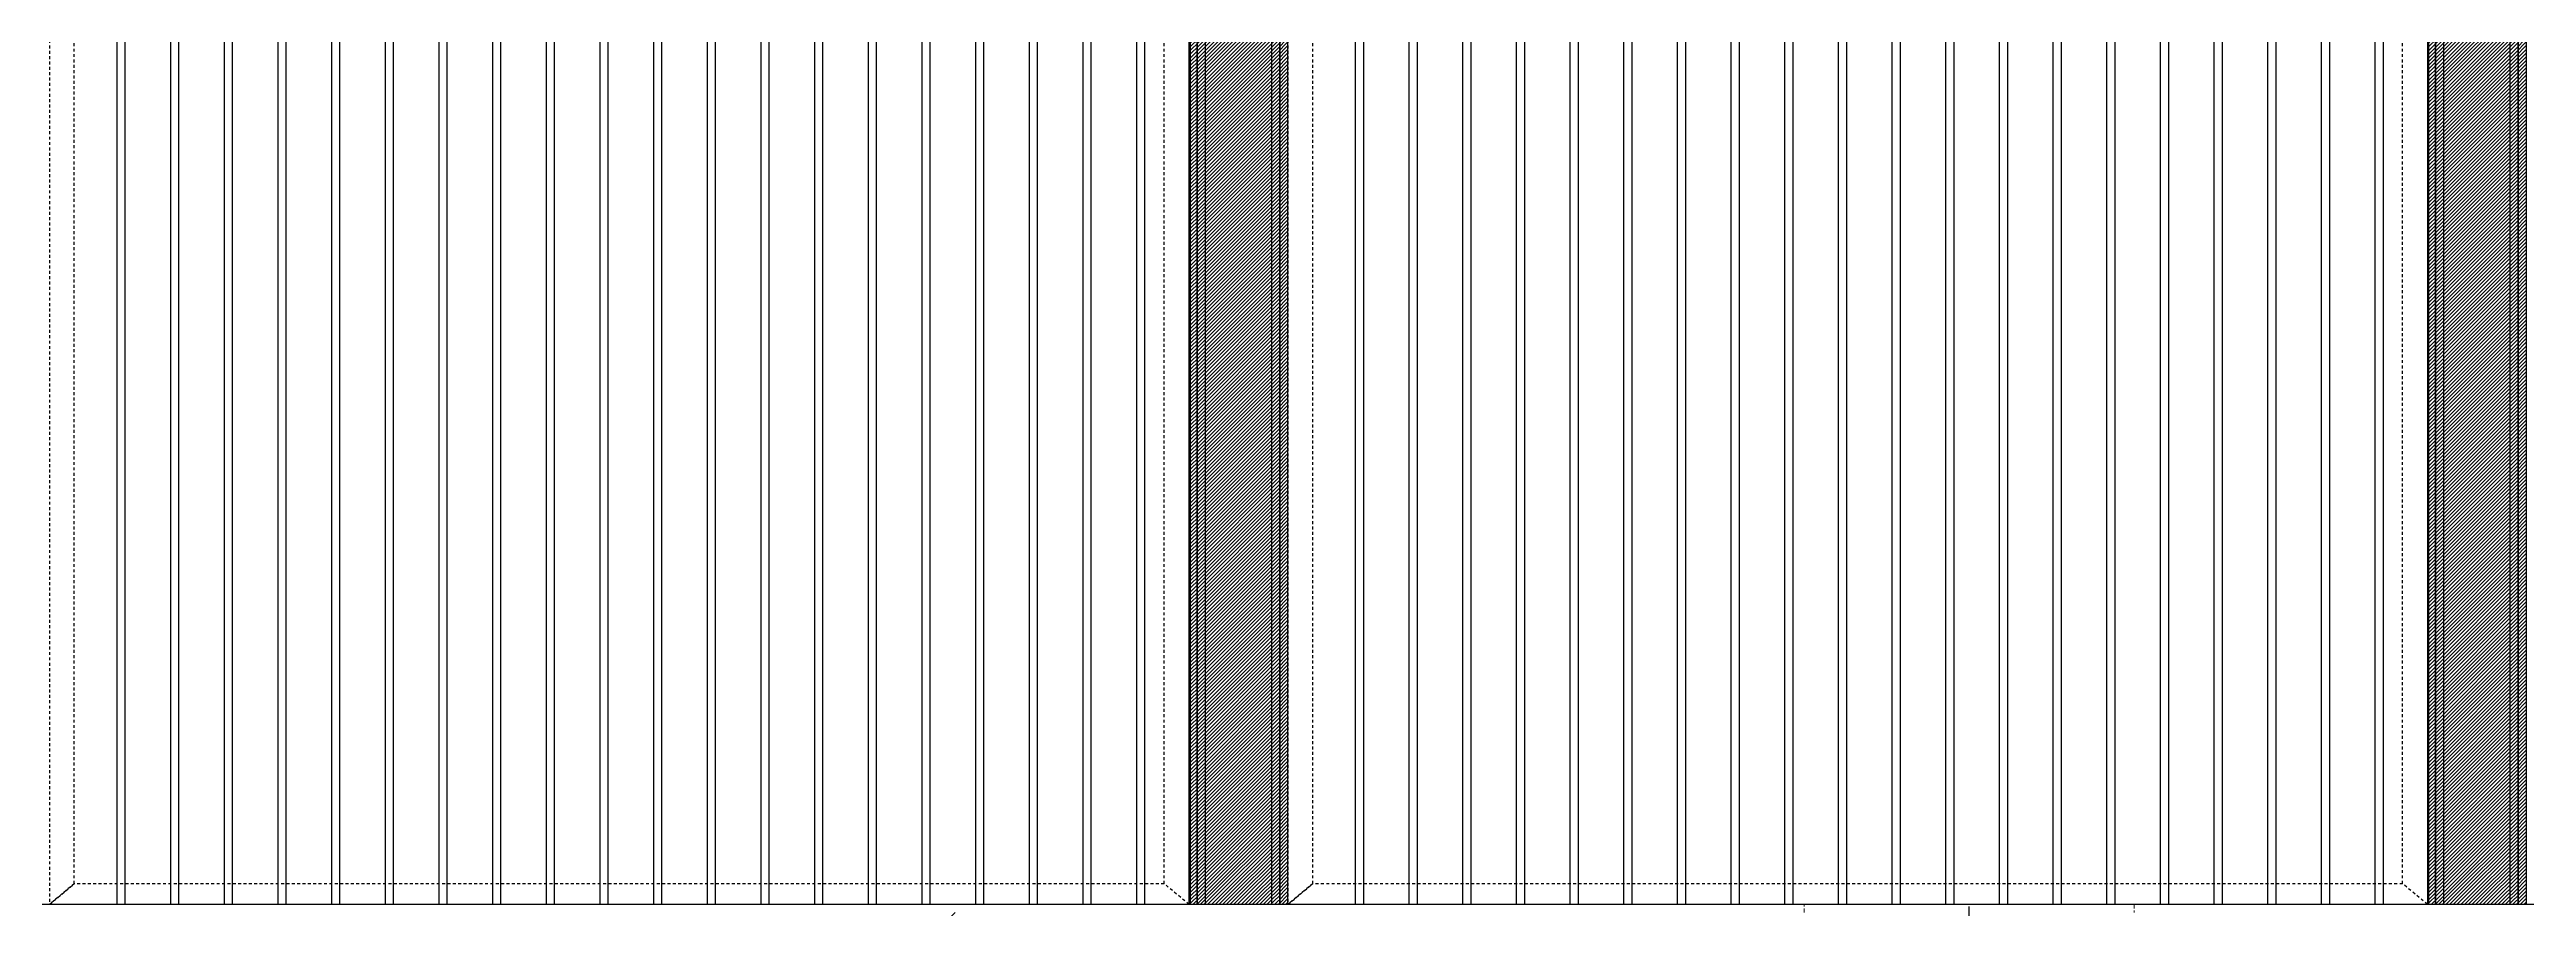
# Model space of a CAD drawing. Header units: millimetres. Extents: x 663313 to 1226001, y 1431724 to 1620898.
# Drawn here: x 957317 to 960317, y 1512950 to 1513990 of the extents above; entities that cross this region are included whole.
import ezdxf

# ---------------------------------------------------------------- set-up
doc = ezdxf.new("R2010")
doc.units = ezdxf.units.MM
doc.set_wipeout_variables(frame=1)
for name, pattern in [('CENTER', [50.8, 31.75, -6.35, 6.35, -6.35]), ('DPA_Hidden 50', [300, 200, -100]), ('Grid Line', [22.225, 12.7, -3.175, 3.175, -3.175]), ('HIDDEN', [0.375, 0.25, -0.125]), ('TA_GL_000.70000', [1.925, 0.7, -0.175, 0.175, -0.175, 0.7]), ('TA_HL_001.00000', [6.5, 3.55, -2.95]), ('XKITLINE00', [0]), ('XKITLINE02', [4, 2, -2])]:
    doc.linetypes.add(name, pattern=pattern)
for name, color, linetype, plot in [('000 - 0_HIDE_OBJ_FRAMING_DEF_SUB', 7, 'Continuous', False), ('000_AREA_ASPG_AREA_HATCH_', 7, 'Continuous', False), ('000_AREA_ASPG_AREA_MAIN_COLOR_1', 7, 'Continuous', False)]:
    doc.layers.add(name, color=color, linetype=linetype, plot=plot)
for name, color, linetype in [('000 - 0_SYM_DWG_GRIDLINE_MAIN_COLOR_251', 7, 'Continuous'), ('000 - CONCRETE_COL_HATCH_', 7, 'Continuous'), ('000 - GRID', 7, 'CENTER'), ('010 - ASPG_EXTR_MAIN_COLOR_2', 7, 'Continuous'), ('010 - ASPG_EXTR_WIPEOUT_', 7, 'Continuous'), ('010 - ASPG_FRAMING_MAIN_COLOR_1', 7, 'Continuous'), ('010 - ASPG_FRAMING_SUB_COLOR_2', 7, 'Continuous')]:
    doc.layers.add(name, color=color, linetype=linetype)
for name, color, linetype, lineweight in [('A-FLOR-E', 7, 'Continuous', 9), ('Bolt', 7, 'Continuous', 0), ('Part', 7, 'Continuous', 0)]:
    doc.layers.add(name, color=color, linetype=linetype, lineweight=lineweight)
doc.styles.add('Arial', font='arial.ttf')
doc.styles.add('Arial_2', font='arial.ttf', dxfattribs={"height": 300})
doc.styles.add('TA', font='', dxfattribs={"height": 4.5})
doc.styles.get('TA').set_extended_font_data('Cordia New')
doc.dimstyles.new('Dim - 40 - End', dxfattribs={"dimscale": 0.04, "dimtxt": 3, "dimasz": 1, "dimexe": 0, "dimexo": 2.5, "dimgap": 1.5, "dimtad": 1, "dimdec": 0, "dimlfac": 1000, "dimzin": 1, "dimdsep": 46, "dimtxsty": 'Arial', "dimblk": 'END', "dimcen": 0.09, "dimclrd": 7, "dimclre": 7, "dimclrt": 7, "dimadec": 0, "dimazin": 0, "dimtfac": 1, "dimtdec": 0, "dimtix": 1, "dimtofl": 0, "dimtmove": 2, "dimatfit": 3, "dimfxl": 1, "dimtfill": 1, "dimtfillclr": 256, "dimtolj": 1, "dimtzin": 0, "dimarcsym": 0})
doc.dimstyles.new('DPA-DIM-3_0_T-T', dxfattribs={"dimscale": 304.8, "dimtxt": 1.004192, "dimasz": 0.656168, "dimexe": 0.328084, "dimexo": 0.0625, "dimgap": 0.164042, "dimtad": 1, "dimdec": 0, "dimlfac": 304.8, "dimzin": 0, "dimdsep": 46, "dimtxsty": 'Arial_2', "dimblk1": 'OBLIQUE', "dimblk2": 'OBLIQUE', "dimsah": 1, "dimcen": 0.09, "dimdle": 0.656168, "dimclrd": 7, "dimclre": 7, "dimclrt": 7, "dimadec": 8, "dimazin": 0, "dimtfac": 1, "dimtdec": 4, "dimtix": 1, "dimtmove": 0, "dimatfit": 3, "dimfxl": 0.004306, "dimfxlon": 1, "dimtvp": 1, "dimtolj": 1, "dimtzin": 0, "dimarcsym": 2})

# ---------------------------------------------------------------- blocks, each defined once
blk = doc.blocks.new('*U4825')
at = {"layer": '000 - 0_SYM_DWG_GRIDLINE_MAIN_COLOR_251', "color": 7, "linetype": 'ByBlock', "ltscale": 5}
blk.add_line((30, 0), (-326, 0), dxfattribs=at)
at = {"color": 7, "style": 'TA', "flags": 1}
blk.add_attdef('LOCATION', (6, -6), '', height=4.5, rotation=270, dxfattribs=at)
blk = doc.blocks.new('W-1-PP18-ST_ENT4_REV00_20260602-145720_ELEVATION_3_DIMS')
at = {"layer": '000 - GRID', "color": 7, "linetype": 'TA_GL_000.70000', "xscale": 50, "yscale": 50, "zscale": 50, "rotation": 180}
blk.add_blockref('*U4825', (-14800, 106350), dxfattribs=at)
blk = doc.blocks.new('DPA_AN_Callout - DPA_AN_Callout-24593721-ENT 4 ELE-3 sheet')
at = {"layer": '000 - 0_HIDE_OBJ_FRAMING_DEF_SUB', "color": 7, "linetype": 'DPA_Hidden 50', "lineweight": 50}
blk.add_line((-1801515.9, 105863.9), (-1810966.6, 105863.9), dxfattribs=at)
blk = doc.blocks.new('_Oblique')
at = {"color": 7, "linetype": 'ByBlock', "lineweight": -2}
blk.add_line((-0.5, -0.5), (0.5, 0.5), dxfattribs=at)
blk = doc.blocks.new('*D4511')
at = {"layer": '000 - 0_HIDE_OBJ_FRAMING_DEF_SUB', "color": 7, "lineweight": -2, "transparency": 16777216}
for p, q in [((-13350.3, 106390.8), (-13350.3, 105909.9)), ((-4400, 106390.8), (-4400, 105909.9)), ((-13550.3, 106009.9), (-4200, 106009.9))]:
    blk.add_line(p, q, dxfattribs=at)
at = {"layer": 'Defpoints', "color": 7, "transparency": 16777216}
for p in [(-13350.3, 106409.9), (-4400, 106409.9), (-4400, 106009.9)]:
    blk.add_point(p, dxfattribs=at)
at = {"layer": '000 - 0_HIDE_OBJ_FRAMING_DEF_SUB', "color": 7, "lineweight": -2, "transparency": 16777216, "xscale": 200, "yscale": 200, "zscale": 200, "rotation": 180}
blk.add_blockref('_Oblique', (-13350.3, 106009.9), dxfattribs=at)
at = {"layer": '000 - 0_HIDE_OBJ_FRAMING_DEF_SUB', "color": 7, "lineweight": -2, "transparency": 16777216, "xscale": 200, "yscale": 200, "zscale": 200}
blk.add_blockref('_Oblique', (-4400, 106009.9), dxfattribs=at)
at = {"layer": '000 - 0_HIDE_OBJ_FRAMING_DEF_SUB', "color": 7, "transparency": 16777216, "insert": (-8875.2, 106213.2), "char_height": 300, "width": 1107.531, "attachment_point": 5, "style": 'Arial_2'}
blk.add_mtext('\\A1;2728043', dxfattribs=at)
blk = doc.blocks.new('GM_Louver Grill Vertical Z1 - Z Profile-23736417-ENT 4 ELE-3 sheet')
at = {"layer": '000 - 0_HIDE_OBJ_FRAMING_DEF_SUB', "color": 7}
blk.add_line((-1809423.6, 105340), (-1809423.6, 115350), dxfattribs=at)
blk = doc.blocks.new('8')
at = {"layer": '000 - 0_HIDE_OBJ_FRAMING_DEF_SUB', "color": 7}
for p, q in [((184024.8, 105340), (184024.8, 115350)), ((184124.8, 105340), (184124.8, 115350)), ((185524.8, 115350), (185524.8, 105340)), ((185624.8, 115350), (185624.8, 105340)), ((182624.8, 105390), (184024.8, 105390)), ((185524.8, 105390), (184124.8, 105390)), ((185624.8, 105390), (187024.8, 105390))]:
    blk.add_line(p, q, dxfattribs=at)
for points in [[(184074.8, 115350), (182574.8, 115350), (182574.8, 105340), (184074.8, 105340)], [(184074.8, 115350), (185574.8, 115350), (185574.8, 105340), (184074.8, 105340)], [(187074.8, 115350), (185574.8, 115350), (185574.8, 105340), (187074.8, 105340)]]:
    blk.add_lwpolyline(points, close=True, dxfattribs=at)
for p in [(1992098.5, 0), (1992173.5, 0), (1992248.5, 0), (1992323.5, 0), (1992398.5, 0), (1992473.5, 0), (1992548.5, 0), (1992623.5, 0), (1992698.5, 0), (1992773.5, 0), (1992848.5, 0), (1992923.5, 0), (1992998.5, 0), (1993073.5, 0), (1993148.5, 0), (1993223.5, 0), (1993298.5, 0), (1993373.5, 0), (1993598.5, 0), (1993673.5, 0), (1993748.5, 0), (1993823.5, 0), (1993898.5, 0), (1993973.5, 0), (1994048.5, 0), (1994123.5, 0), (1994198.5, 0), (1994273.5, 0), (1994348.5, 0), (1994423.5, 0), (1994498.5, 0), (1994573.5, 0), (1994648.5, 0), (1994723.5, 0), (1994798.5, 0), (1994873.5, 0)]:
    blk.add_blockref('GM_Louver Grill Vertical Z1 - Z Profile-23736417-ENT 4 ELE-3 sheet', p, dxfattribs=at)
blk = doc.blocks.new('*A3401343')
at = {"layer": 'Part', "color": 7, "linetype": 'XKITLINE02', "lineweight": 0}
for p, q in [((643.197236, 131.130227), (643.197236, 75.930227)), ((643.667235, 131.130227), (643.667235, 75.930227)), ((643.667236, 131.130227), (643.667236, 75.930227)), ((643.727235, 131.130227), (643.727235, 75.930227)), ((643.727236, 131.130227), (643.727236, 75.930227)), ((644.197236, 131.130227), (644.197236, 75.930227)), ((644.197235, 75.930227), (644.197236, 75.930227)), ((644.197236, 75.930227), (644.197235, 75.930227))]:
    blk.add_line(p, q, dxfattribs=at)
at = {"layer": 'Part', "color": 7, "linetype": 'XKITLINE00', "lineweight": 0}
for p, q in [((643.197235, 87.820227), (643.197235, 75.930227)), ((644.197235, 75.930227), (644.197235, 87.820227)), ((643.197235, 75.930227), (644.197235, 75.930227))]:
    blk.add_line(p, q, dxfattribs=at)
blk = doc.blocks.new('*A3402344')
at = {"layer": 'Part', "color": 7, "linetype": 'XKITLINE02', "lineweight": 0}
for p, q in [((658.547212, 131.130227), (658.547212, 75.930227)), ((659.017211, 131.130227), (659.017211, 75.930227)), ((659.017212, 131.130227), (659.017212, 75.930227)), ((659.077211, 131.130227), (659.077211, 75.930227)), ((659.077212, 131.130227), (659.077212, 75.930227)), ((659.547212, 131.130227), (659.547212, 75.930227)), ((659.547211, 75.930227), (659.547212, 75.930227)), ((659.547212, 75.930227), (659.547211, 75.930227))]:
    blk.add_line(p, q, dxfattribs=at)
at = {"layer": 'Part', "color": 7, "linetype": 'XKITLINE00', "lineweight": 0}
for p, q in [((658.547211, 87.820227), (658.547211, 75.930227)), ((659.547211, 75.930227), (659.547211, 87.820227)), ((658.547211, 75.930227), (659.547211, 75.930227))]:
    blk.add_line(p, q, dxfattribs=at)
blk = doc.blocks.new('*A3441364')
at = {"layer": 'Bolt'}
for points in [[(642.867, 75.83), (642.867, 75.73), (642.727, 75.73), (642.727, 75.83)], [(644.667, 75.83), (644.667, 75.73), (644.527, 75.73), (644.527, 75.83)]]:
    blk.add_hatch(color=7, dxfattribs=at).paths.add_polyline_path(points, flags=17)
at = {"layer": 'Bolt', "color": 7, "linetype": 'XKITLINE00', "lineweight": 0}
for p, q in [((642.727, 75.83), (642.727, 75.73)), ((642.797, 75.83), (642.797, 75.73)), ((642.867, 75.83), (642.867, 75.73)), ((644.527, 75.83), (644.527, 75.73)), ((644.597, 75.83), (644.597, 75.73)), ((644.667, 75.83), (644.667, 75.73))]:
    blk.add_line(p, q, dxfattribs=at)
blk = doc.blocks.new('*A3442365')
at = {"layer": 'Bolt', "color": 7, "linetype": 'XKITLINE02', "lineweight": 0}
for p, q in [((643.727236, 76.200227), (643.667236, 76.200227)), ((643.777236, 76.300227), (643.727236, 76.300227)), ((643.856436, 76.130227), (643.427236, 76.130227)), ((643.727236, 76.060227), (643.667236, 76.060227)), ((643.777236, 75.960227), (643.727236, 75.960227))]:
    blk.add_line(p, q, dxfattribs=at)
blk = doc.blocks.new('*A3443366')
at = {"layer": 'Part', "color": 7, "linetype": 'XKITLINE00', "lineweight": 0}
for p, q in [((642.397235, 75.530227), (642.597235, 75.730227)), ((642.597235, 75.730227), (642.597237, 75.730227)), ((644.827237, 75.730227), (642.597235, 75.730227)), ((644.997235, 75.530227), (644.827235, 75.730227))]:
    blk.add_line(p, q, dxfattribs=at)
at = {"layer": 'Part', "color": 7, "linetype": 'XKITLINE02', "lineweight": 0}
for p, q in [((642.397237, 75.530227), (642.597237, 75.730227)), ((644.997237, 75.530227), (644.827237, 75.730227)), ((642.397235, 75.530227), (644.997237, 75.530227))]:
    blk.add_line(p, q, dxfattribs=at)
blk = doc.blocks.new('*A3444367')
at = {"layer": 'Part', "color": 7, "linetype": 'XKITLINE02', "lineweight": 0}
for p, q in [((643.777236, 76.430227), (643.727235, 76.430227)), ((643.727235, 76.430227), (643.727235, 75.930227)), ((643.777235, 75.930227), (643.777235, 76.430227)), ((643.727235, 75.830227), (644.327236, 75.830227)), ((644.327236, 75.830227), (644.327236, 75.880227))]:
    blk.add_line(p, q, dxfattribs=at)
at = {"layer": 'Part', "color": 7, "linetype": 'XKITLINE00', "lineweight": 0}
for p, q in [((643.727235, 75.930227), (643.727235, 75.830227)), ((643.777235, 75.930227), (643.777235, 75.880227)), ((644.327235, 75.880227), (643.777235, 75.880227)), ((644.327235, 75.830227), (644.327235, 75.880227))]:
    blk.add_line(p, q, dxfattribs=at)
blk = doc.blocks.new('*A3445368')
at = {"layer": 'Part', "color": 7, "linetype": 'XKITLINE00', "lineweight": 0}
for p, q in [((642.597237, 75.830227), (642.597235, 75.830227)), ((642.597235, 75.830227), (644.797235, 75.830227)), ((642.597235, 75.730227), (642.597235, 75.830227)), ((642.597237, 75.730227), (642.597235, 75.730227)), ((642.597235, 75.730227), (644.797235, 75.730227)), ((644.797237, 75.830227), (644.797235, 75.830227)), ((644.797235, 75.730227), (644.797235, 75.830227)), ((644.797237, 75.730227), (644.797235, 75.730227))]:
    blk.add_line(p, q, dxfattribs=at)
at = {"layer": 'Part', "color": 7, "linetype": 'XKITLINE02', "lineweight": 0}
for p, q in [((642.597237, 75.830227), (642.597237, 75.730227)), ((644.797235, 75.830227), (644.797237, 75.830227)), ((644.797235, 75.730227), (644.797237, 75.730227)), ((644.797237, 75.830227), (644.797237, 75.730227))]:
    blk.add_line(p, q, dxfattribs=at)
blk = doc.blocks.new('*A3446369')
at = {"layer": 'Bolt'}
for points in [[(658.217, 75.83), (658.217, 75.73), (658.077, 75.73), (658.077, 75.83)], [(660.017, 75.83), (660.017, 75.73), (659.877, 75.73), (659.877, 75.83)]]:
    blk.add_hatch(color=7, dxfattribs=at).paths.add_polyline_path(points, flags=17)
at = {"layer": 'Bolt', "color": 7, "linetype": 'XKITLINE00', "lineweight": 0}
for p, q in [((658.077, 75.83), (658.077, 75.73)), ((658.147, 75.83), (658.147, 75.73)), ((658.217, 75.83), (658.217, 75.73)), ((659.877, 75.83), (659.877, 75.73)), ((659.947, 75.83), (659.947, 75.73)), ((660.017, 75.83), (660.017, 75.73))]:
    blk.add_line(p, q, dxfattribs=at)
blk = doc.blocks.new('*A3447370')
at = {"layer": 'Bolt', "color": 7, "linetype": 'XKITLINE02', "lineweight": 0}
for p, q in [((659.077211, 76.200227), (659.017211, 76.200227)), ((659.127211, 76.300227), (659.077211, 76.300227)), ((659.206411, 76.130227), (658.777211, 76.130227)), ((659.077211, 76.060227), (659.017211, 76.060227)), ((659.127211, 75.960227), (659.077211, 75.960227))]:
    blk.add_line(p, q, dxfattribs=at)
blk = doc.blocks.new('*A3448371')
at = {"layer": 'Part', "color": 7, "linetype": 'XKITLINE00', "lineweight": 0}
for p, q in [((657.74721, 75.530227), (657.94721, 75.730227)), ((657.94721, 75.730227), (657.947212, 75.730227)), ((660.177212, 75.730227), (657.94721, 75.730227)), ((660.34721, 75.530227), (660.17721, 75.730227))]:
    blk.add_line(p, q, dxfattribs=at)
at = {"layer": 'Part', "color": 7, "linetype": 'XKITLINE02', "lineweight": 0}
for p, q in [((657.747212, 75.530227), (657.947212, 75.730227)), ((660.347212, 75.530227), (660.177212, 75.730227)), ((657.74721, 75.530227), (660.347212, 75.530227))]:
    blk.add_line(p, q, dxfattribs=at)
blk = doc.blocks.new('*A3449372')
at = {"layer": 'Part', "color": 7, "linetype": 'XKITLINE02', "lineweight": 0}
for p, q in [((659.127212, 76.430227), (659.077211, 76.430227)), ((659.077211, 76.430227), (659.077211, 75.930227)), ((659.127211, 75.930227), (659.127211, 76.430227)), ((659.077211, 75.830227), (659.677212, 75.830227)), ((659.677212, 75.830227), (659.677212, 75.880227))]:
    blk.add_line(p, q, dxfattribs=at)
at = {"layer": 'Part', "color": 7, "linetype": 'XKITLINE00', "lineweight": 0}
for p, q in [((659.077211, 75.930227), (659.077211, 75.830227)), ((659.127211, 75.930227), (659.127211, 75.880227)), ((659.677211, 75.880227), (659.127211, 75.880227)), ((659.677211, 75.830227), (659.677211, 75.880227))]:
    blk.add_line(p, q, dxfattribs=at)
blk = doc.blocks.new('*A3450373')
at = {"layer": 'Part', "color": 7, "linetype": 'XKITLINE00', "lineweight": 0}
for p, q in [((657.947212, 75.830227), (657.94721, 75.830227)), ((657.94721, 75.830227), (660.14721, 75.830227)), ((657.94721, 75.730227), (657.94721, 75.830227)), ((657.947212, 75.730227), (657.94721, 75.730227)), ((657.94721, 75.730227), (660.14721, 75.730227)), ((660.147212, 75.830227), (660.14721, 75.830227)), ((660.14721, 75.730227), (660.14721, 75.830227)), ((660.147212, 75.730227), (660.14721, 75.730227))]:
    blk.add_line(p, q, dxfattribs=at)
at = {"layer": 'Part', "color": 7, "linetype": 'XKITLINE02', "lineweight": 0}
for p, q in [((657.947212, 75.830227), (657.947212, 75.730227)), ((660.14721, 75.830227), (660.147212, 75.830227)), ((660.14721, 75.730227), (660.147212, 75.730227)), ((660.147212, 75.830227), (660.147212, 75.730227))]:
    blk.add_line(p, q, dxfattribs=at)
blk = doc.blocks.new('*A3608475')
at = {"layer": 'Bolt'}
for points in [[(668.217, 83.93), (668.217, 83.83), (668.077, 83.83), (668.077, 83.93)], [(670.017, 83.93), (670.017, 83.83), (669.877, 83.83), (669.877, 83.93)]]:
    blk.add_hatch(color=7, dxfattribs=at).paths.add_polyline_path(points, flags=17)
at = {"layer": 'Bolt', "color": 7, "linetype": 'XKITLINE00', "lineweight": 0}
for p, q in [((668.077, 83.93), (668.077, 83.83)), ((668.147, 83.93), (668.147, 83.83)), ((668.217, 83.93), (668.217, 83.83)), ((669.877, 83.93), (669.877, 83.83)), ((669.947, 83.93), (669.947, 83.83)), ((670.017, 83.93), (670.017, 83.83))]:
    blk.add_line(p, q, dxfattribs=at)
blk = doc.blocks.new('*A3610477')
at = {"layer": 'Part', "color": 7, "linetype": 'XKITLINE00', "lineweight": 0}
for p, q in [((667.747235, 83.630227), (667.947236, 83.830227)), ((667.947236, 83.830227), (667.947237, 83.830227)), ((670.177237, 83.830227), (667.947236, 83.830227)), ((670.347235, 83.630227), (670.177236, 83.830227))]:
    blk.add_line(p, q, dxfattribs=at)
at = {"layer": 'Part', "color": 7, "linetype": 'XKITLINE02', "lineweight": 0}
for p, q in [((667.747238, 83.630227), (667.947237, 83.830227)), ((670.347238, 83.630227), (670.177237, 83.830227)), ((667.747235, 83.630227), (670.347238, 83.630227))]:
    blk.add_line(p, q, dxfattribs=at)
blk = doc.blocks.new('*A3611478')
at = {"layer": 'Part', "color": 7, "linetype": 'XKITLINE02', "lineweight": 0}
for p, q in [((669.127237, 84.530227), (669.077236, 84.530227)), ((669.077236, 84.530227), (669.077236, 84.030227)), ((669.127236, 84.030227), (669.127236, 84.530227)), ((669.077236, 83.930227), (669.677237, 83.930227)), ((669.677237, 83.930227), (669.677237, 83.980227))]:
    blk.add_line(p, q, dxfattribs=at)
at = {"layer": 'Part', "color": 7, "linetype": 'XKITLINE00', "lineweight": 0}
for p, q in [((669.077236, 84.030227), (669.077236, 83.930227)), ((669.127236, 84.030227), (669.127236, 83.980227)), ((669.677236, 83.980227), (669.127236, 83.980227)), ((669.677236, 83.930227), (669.677236, 83.980227))]:
    blk.add_line(p, q, dxfattribs=at)
blk = doc.blocks.new('*A3612479')
at = {"layer": 'Part', "color": 7, "linetype": 'XKITLINE00', "lineweight": 0}
for p, q in [((667.947237, 83.930227), (667.947236, 83.930227)), ((667.947236, 83.930227), (670.147236, 83.930227)), ((667.947236, 83.830227), (667.947236, 83.930227)), ((667.947237, 83.830227), (667.947236, 83.830227)), ((667.947236, 83.830227), (670.147236, 83.830227)), ((670.147237, 83.930227), (670.147236, 83.930227)), ((670.147236, 83.830227), (670.147236, 83.930227)), ((670.147237, 83.830227), (670.147236, 83.830227))]:
    blk.add_line(p, q, dxfattribs=at)
at = {"layer": 'Part', "color": 7, "linetype": 'XKITLINE02', "lineweight": 0}
for p, q in [((667.947237, 83.930227), (667.947237, 83.830227)), ((670.147236, 83.930227), (670.147237, 83.930227)), ((670.147236, 83.830227), (670.147237, 83.830227)), ((670.147237, 83.930227), (670.147237, 83.830227))]:
    blk.add_line(p, q, dxfattribs=at)
blk = doc.blocks.new('END')
at = {"color": 7}
for p, q in [((2, 0), (-2, 0)), ((-1, -1), (1, 1)), ((0, 2), (0, -2))]:
    blk.add_line(p, q, dxfattribs=at)
blk = doc.blocks.new('*D5040')
at = {"layer": '000 - 0_HIDE_OBJ_FRAMING_DEF_SUB', "color": 7, "lineweight": -2, "transparency": 16777216}
for p, q in [((-11085, 105560.1), (-11085, 105745.6)), ((-11085, 105745.6), (-10085.5, 105745.6)), ((-10085.5, 105560.1), (-10085.5, 105745.6))]:
    blk.add_line(p, q, dxfattribs=at)
at = {"layer": 'Defpoints', "color": 7, "transparency": 16777216}
for p in [(-10085.5, 105745.6), (-11085, 105560), (-10085.5, 105560)]:
    blk.add_point(p, dxfattribs=at)
at = {"layer": '000 - 0_HIDE_OBJ_FRAMING_DEF_SUB', "color": 7, "lineweight": -2, "transparency": 16777216, "xscale": 0.04, "yscale": 0.04, "zscale": 0.04, "rotation": 180}
blk.add_blockref('END', (-11085, 105745.6), dxfattribs=at)
at = {"layer": '000 - 0_HIDE_OBJ_FRAMING_DEF_SUB', "color": 7, "lineweight": -2, "transparency": 16777216, "xscale": 0.04, "yscale": 0.04, "zscale": 0.04}
blk.add_blockref('END', (-10085.5, 105745.6), dxfattribs=at)
at = {"layer": '000 - 0_HIDE_OBJ_FRAMING_DEF_SUB', "color": 7, "transparency": 16777216, "insert": (-10585.2, 105745.7), "char_height": 0.12, "attachment_point": 5, "style": 'Arial', "bg_fill": 3, "box_fill_scale": 1.1, "bg_fill_color": 256, "bg_fill_true_color": 13158600, "bg_fill_transparency": 0}
blk.add_mtext('\\A1;999503', dxfattribs=at)
blk = doc.blocks.new('*D5041')
at = {"layer": '000 - 0_HIDE_OBJ_FRAMING_DEF_SUB', "color": 7, "lineweight": -2, "transparency": 16777216}
for p, q in [((-10085.5, 105560.1), (-10085.5, 105745.6)), ((-10085.5, 105745.6), (-8550, 105745.6)), ((-8550, 105540.1), (-8550, 105745.6))]:
    blk.add_line(p, q, dxfattribs=at)
at = {"layer": 'Defpoints', "color": 7, "transparency": 16777216}
for p in [(-8550, 105745.6), (-10085.5, 105560), (-8550, 105540)]:
    blk.add_point(p, dxfattribs=at)
at = {"layer": '000 - 0_HIDE_OBJ_FRAMING_DEF_SUB', "color": 7, "lineweight": -2, "transparency": 16777216, "xscale": 0.04, "yscale": 0.04, "zscale": 0.04, "rotation": 180}
blk.add_blockref('END', (-10085.5, 105745.6), dxfattribs=at)
at = {"layer": '000 - 0_HIDE_OBJ_FRAMING_DEF_SUB', "color": 7, "lineweight": -2, "transparency": 16777216, "xscale": 0.04, "yscale": 0.04, "zscale": 0.04}
blk.add_blockref('END', (-8550, 105745.6), dxfattribs=at)
at = {"layer": '000 - 0_HIDE_OBJ_FRAMING_DEF_SUB', "color": 7, "transparency": 16777216, "insert": (-9317.7, 105745.7), "char_height": 0.12, "attachment_point": 5, "style": 'Arial', "bg_fill": 3, "box_fill_scale": 1.1, "bg_fill_color": 256, "bg_fill_true_color": 13158600, "bg_fill_transparency": 0}
blk.add_mtext('\\A1;1535497', dxfattribs=at)
blk = doc.blocks.new('*D5042')
at = {"layer": '000 - 0_HIDE_OBJ_FRAMING_DEF_SUB', "color": 7, "lineweight": -2, "transparency": 16777216}
for p, q in [((-7550.5, 106369.9), (-7550.5, 105745.6)), ((-8550, 105540.1), (-8550, 105745.6)), ((-8550, 105745.6), (-7550.5, 105745.6))]:
    blk.add_line(p, q, dxfattribs=at)
at = {"layer": 'Defpoints', "color": 7, "transparency": 16777216}
for p in [(-7550.5, 106370), (-7550.5, 105745.6), (-8550, 105540)]:
    blk.add_point(p, dxfattribs=at)
at = {"layer": '000 - 0_HIDE_OBJ_FRAMING_DEF_SUB', "color": 7, "lineweight": -2, "transparency": 16777216, "xscale": 0.04, "yscale": 0.04, "zscale": 0.04, "rotation": 180}
blk.add_blockref('END', (-8550, 105745.6), dxfattribs=at)
at = {"layer": '000 - 0_HIDE_OBJ_FRAMING_DEF_SUB', "color": 7, "lineweight": -2, "transparency": 16777216, "xscale": 0.04, "yscale": 0.04, "zscale": 0.04}
blk.add_blockref('END', (-7550.5, 105745.6), dxfattribs=at)
at = {"layer": '000 - 0_HIDE_OBJ_FRAMING_DEF_SUB', "color": 7, "transparency": 16777216, "insert": (-8050.2, 105745.7), "char_height": 0.12, "attachment_point": 5, "style": 'Arial', "bg_fill": 3, "box_fill_scale": 1.1, "bg_fill_color": 256, "bg_fill_true_color": 13158600, "bg_fill_transparency": 0}
blk.add_mtext('\\A1;999503', dxfattribs=at)
blk = doc.blocks.new('*D5043')
at = {"layer": '000 - 0_HIDE_OBJ_FRAMING_DEF_SUB', "color": 7, "lineweight": -2, "transparency": 16777216}
for p, q in [((-7550.5, 106369.9), (-7550.5, 105745.6)), ((-5205.5, 106369.9), (-5205.5, 105745.6)), ((-7550.5, 105745.6), (-5205.5, 105745.6))]:
    blk.add_line(p, q, dxfattribs=at)
at = {"layer": 'Defpoints', "color": 7, "transparency": 16777216}
for p in [(-7550.5, 106370), (-5205.5, 106370), (-5205.5, 105745.6)]:
    blk.add_point(p, dxfattribs=at)
at = {"layer": '000 - 0_HIDE_OBJ_FRAMING_DEF_SUB', "color": 7, "lineweight": -2, "transparency": 16777216, "xscale": 0.04, "yscale": 0.04, "zscale": 0.04, "rotation": 180}
blk.add_blockref('END', (-7550.5, 105745.6), dxfattribs=at)
at = {"layer": '000 - 0_HIDE_OBJ_FRAMING_DEF_SUB', "color": 7, "lineweight": -2, "transparency": 16777216, "xscale": 0.04, "yscale": 0.04, "zscale": 0.04}
blk.add_blockref('END', (-5205.5, 105745.6), dxfattribs=at)
at = {"layer": '000 - 0_HIDE_OBJ_FRAMING_DEF_SUB', "color": 7, "transparency": 16777216, "insert": (-6378, 105745.7), "char_height": 0.12, "attachment_point": 5, "style": 'Arial', "bg_fill": 3, "box_fill_scale": 1.1, "bg_fill_color": 256, "bg_fill_true_color": 13158600, "bg_fill_transparency": 0}
blk.add_mtext('\\A1;2344997', dxfattribs=at)
blk = doc.blocks.new('W-1-PP18-ST_ENT4_REV00_20260602-155515_ELEVATION_3_PRECAST')
at = {"layer": '000 - CONCRETE_COL_HATCH_'}
h = blk.add_hatch(dxfattribs=at)
h.set_pattern_fill('ANSI31')
h.set_pattern_definition([(45, (0, 0), (-1122.532, 1122.532), [])])
edge = h.paths.add_edge_path()
edge.add_line((-1445, 105360), (-1445, 115360))
edge.add_line((-1445, 115360), (-4425, 115360))
edge.add_line((-4425, 115360), (-4425, 105340))
edge.add_line((-4425, 105340), (-13505, 105340))
edge.add_line((-13505, 105340), (-13505, 102340))
edge.add_line((-13505, 102340), (-1445, 102340))
edge.add_line((-1445, 102340), (-1445, 105340))
h = blk.add_hatch(dxfattribs=at)
h.set_pattern_fill('AR-CONC', scale=0.05)
h.set_pattern_definition([(50, (0, 0), (4554.62, -398.48), [476.25, -5238.75]), (355, (0, 0), (-881.09, 4776.42), [381, -4191.01]), (100.4514, (379.6, -33), (3673.53, 4377.94), [404.75, -4452.26]), (46.184, (5e-14, 1270), (6776.98, -1051.06), [714.38, -7858.13]), (96.6356, (565, 1182.4), (5935.1, 6185.65), [607.13, -6678.4]), (351.184, (5e-14, 1270), (5935.1, 6185.65), [571.5, -6286.5]), (21, (635, 952.5), (3790.36, -2556.63), [476.25, -5238.75]), (326, (635, 952.5), (1545.05, 4604.7), [381, -4191]), (71.4514, (951, 739.4), (5335.41, 2048.07), [404.75, -4452.25]), (37.5, (0, 0), (77.215, 2113.876), [0, -4140.2, 0, -4254.5, 0, -4206.875]), (7.5, (0, 0), (1670.49, 2504.514), [0, -2425.7, 0, -4044.95, 0, -1603.375]), (327.5, (-1416, 5e-14), (3389.765, -143.219), [0, -1587.5, 0, -4953, 0, -6572.25]), (317.5, (-2051, 8e-14), (3703.23, 635.66), [0, -2063.75, 0, -3289.3, 0, -4667.25])])
edge = h.paths.add_edge_path()
edge.add_line((-1445, 105360), (-1445, 115360))
edge.add_line((-1445, 115360), (-4425, 115360))
edge.add_line((-4425, 115360), (-4425, 105340))
edge.add_line((-4425, 105340), (-13505, 105340))
edge.add_line((-13505, 105340), (-13505, 102340))
edge.add_line((-13505, 102340), (-1445, 102340))
edge.add_line((-1445, 102340), (-1445, 105340))
blk = doc.blocks.new('*U4742')
at = {"color": 7}
blk.add_wipeout([(50, 0), (1450, 0), (1450, 10010), (50, 10010)], dxfattribs=at).dxf.layer = '010 - ASPG_EXTR_WIPEOUT_'
at = {"layer": '010 - ASPG_EXTR_MAIN_COLOR_2', "color": 7}
for points in [[(141.5, 0), (151.7, 0), (151.7, 10010), (141.5, 10010)], [(206.5, 0), (216.7, 0), (216.7, 10010), (206.5, 10010)], [(271.5, 0), (281.7, 0), (281.7, 10010), (271.5, 10010)], [(336.5, 0), (346.7, 0), (346.7, 10010), (336.5, 10010)], [(401.5, 0), (411.7, 0), (411.7, 10010), (401.5, 10010)], [(466.5, 0), (476.7, 0), (476.7, 10010), (466.5, 10010)], [(531.5, 0), (541.7, 0), (541.7, 10010), (531.5, 10010)], [(596.5, 0), (606.7, 0), (606.7, 10010), (596.5, 10010)], [(661.5, 0), (671.7, 0), (671.7, 10010), (661.5, 10010)], [(726.5, 0), (736.7, 0), (736.7, 10010), (726.5, 10010)], [(791.5, 0), (801.7, 0), (801.7, 10010), (791.5, 10010)], [(856.5, 0), (866.7, 0), (866.7, 10010), (856.5, 10010)], [(921.5, 0), (931.7, 0), (931.7, 10010), (921.5, 10010)], [(986.5, 0), (996.7, 0), (996.7, 10010), (986.5, 10010)], [(1051.5, 0), (1061.7, 0), (1061.7, 10010), (1051.5, 10010)], [(1116.5, 0), (1126.7, 0), (1126.7, 10010), (1116.5, 10010)], [(1181.5, 0), (1191.7, 0), (1191.7, 10010), (1181.5, 10010)], [(1246.5, 0), (1256.7, 0), (1256.7, 10010), (1246.5, 10010)], [(1311.5, 0), (1321.7, 0), (1321.7, 10010), (1311.5, 10010)], [(1376.5, 0), (1386.7, 0), (1386.7, 10010), (1376.5, 10010)]]:
    blk.add_lwpolyline(points, close=True, dxfattribs=at)
at = {"layer": '010 - ASPG_FRAMING_SUB_COLOR_2', "color": 7}
blk.add_lwpolyline([(50, 0), (1450, 0), (1450, 10010), (50, 10010)], close=True, dxfattribs=at)
at = {"color": 7}
blk.add_wipeout([(1450, 0), (1550, 0), (1550, 10010), (1450, 10010)], dxfattribs=at).dxf.layer = '010 - ASPG_EXTR_WIPEOUT_'
at = {"layer": '010 - ASPG_EXTR_MAIN_COLOR_2', "color": 7}
blk.add_lwpolyline([(1441.5, 0), (1451.7, 0), (1451.7, 10010), (1441.5, 10010)], close=True, dxfattribs=at)
at = {"layer": '010 - ASPG_FRAMING_MAIN_COLOR_1', "color": 7}
for points in [[(1450, 0), (1460, 0), (1460, 10010), (1450, 10010)], [(1540, 0), (1550, 0), (1550, 10010), (1540, 10010)]]:
    blk.add_lwpolyline(points, close=True, dxfattribs=at)
at = {"layer": '010 - ASPG_FRAMING_SUB_COLOR_2', "color": 7}
blk.add_lwpolyline([(1450, 0), (1550, 0), (1550, 10010), (1450, 10010)], close=True, dxfattribs=at)
blk = doc.blocks.new('*U4743')
at = {"color": 7}
blk.add_wipeout([(50, 0), (1450, 0), (1450, 10010), (50, 10010)], dxfattribs=at).dxf.layer = '010 - ASPG_EXTR_WIPEOUT_'
at = {"layer": '010 - ASPG_EXTR_MAIN_COLOR_2', "color": 7}
for points in [[(141.5, 0), (151.7, 0), (151.7, 10010), (141.5, 10010)], [(206.5, 0), (216.7, 0), (216.7, 10010), (206.5, 10010)], [(271.5, 0), (281.7, 0), (281.7, 10010), (271.5, 10010)], [(336.5, 0), (346.7, 0), (346.7, 10010), (336.5, 10010)], [(401.5, 0), (411.7, 0), (411.7, 10010), (401.5, 10010)], [(466.5, 0), (476.7, 0), (476.7, 10010), (466.5, 10010)], [(531.5, 0), (541.7, 0), (541.7, 10010), (531.5, 10010)], [(596.5, 0), (606.7, 0), (606.7, 10010), (596.5, 10010)], [(661.5, 0), (671.7, 0), (671.7, 10010), (661.5, 10010)], [(726.5, 0), (736.7, 0), (736.7, 10010), (726.5, 10010)], [(791.5, 0), (801.7, 0), (801.7, 10010), (791.5, 10010)], [(856.5, 0), (866.7, 0), (866.7, 10010), (856.5, 10010)], [(921.5, 0), (931.7, 0), (931.7, 10010), (921.5, 10010)], [(986.5, 0), (996.7, 0), (996.7, 10010), (986.5, 10010)], [(1051.5, 0), (1061.7, 0), (1061.7, 10010), (1051.5, 10010)], [(1116.5, 0), (1126.7, 0), (1126.7, 10010), (1116.5, 10010)], [(1181.5, 0), (1191.7, 0), (1191.7, 10010), (1181.5, 10010)], [(1246.5, 0), (1256.7, 0), (1256.7, 10010), (1246.5, 10010)], [(1311.5, 0), (1321.7, 0), (1321.7, 10010), (1311.5, 10010)], [(1376.5, 0), (1386.7, 0), (1386.7, 10010), (1376.5, 10010)]]:
    blk.add_lwpolyline(points, close=True, dxfattribs=at)
at = {"layer": '010 - ASPG_FRAMING_SUB_COLOR_2', "color": 7}
blk.add_lwpolyline([(50, 0), (1450, 0), (1450, 10010), (50, 10010)], close=True, dxfattribs=at)
at = {"color": 7}
for points in [[(-50, 0), (50, 0), (50, 10010), (-50, 10010)], [(1450, 0), (1550, 0), (1550, 10010), (1450, 10010)]]:
    blk.add_wipeout(points, dxfattribs=at).dxf.layer = '010 - ASPG_EXTR_WIPEOUT_'
at = {"layer": '010 - ASPG_EXTR_MAIN_COLOR_2', "color": 7}
blk.add_lwpolyline([(1441.5, 0), (1451.7, 0), (1451.7, 10010), (1441.5, 10010)], close=True, dxfattribs=at)
at = {"layer": '010 - ASPG_FRAMING_MAIN_COLOR_1', "color": 7}
for points in [[(-50, 0), (-40, 0), (-40, 10010), (-50, 10010)], [(40, 0), (50, 0), (50, 10010), (40, 10010)], [(1450, 0), (1460, 0), (1460, 10010), (1450, 10010)], [(1540, 0), (1550, 0), (1550, 10010), (1540, 10010)]]:
    blk.add_lwpolyline(points, close=True, dxfattribs=at)
at = {"layer": '010 - ASPG_FRAMING_SUB_COLOR_2', "color": 7}
for points in [[(-50, 0), (50, 0), (50, 10010), (-50, 10010)], [(1450, 0), (1550, 0), (1550, 10010), (1450, 10010)]]:
    blk.add_lwpolyline(points, close=True, dxfattribs=at)
blk = doc.blocks.new('*U4802')
at = {"layer": '010 - ASPG_FRAMING_MAIN_COLOR_1', "color": 7, "linetype": 'ByBlock'}
for points in [[(1430, 1380), (0, 1380), (25, 1350), (1405, 1350)], [(1430, 0), (1430, 1380), (1405, 1350), (1405, 30), (1430, 0)], [(0, 0), (0, 1380), (25, 1350), (25, 30), (0, 0)], [(25, 30), (1405, 30), (1430, 0), (0, 0), (25, 30)]]:
    blk.add_lwpolyline(points, close=True, dxfattribs=at)
blk = doc.blocks.new('*U5420')
at = {"layer": '000_AREA_ASPG_AREA_HATCH_', "transparency": 33554539}
h = blk.add_hatch(dxfattribs=at)
h.set_pattern_fill('ANSI31')
h.set_pattern_definition([(45, (-24.4354, 9984.1105), (-2.245064, 2.245064), [])])
h.paths.add_polyline_path([(-60, 0), (60, 0), (60, 10010), (-60, 10010)])
at = {"layer": '000_AREA_ASPG_AREA_MAIN_COLOR_1', "color": 7}
blk.add_lwpolyline([(-60, 0), (60, 0), (60, 10010), (-60, 10010)], close=True, dxfattribs=at)
blk = doc.blocks.new('W-1-PP18-ST_ENT4_REV00_20260602-153342_ELEVATION_3_EX')
at = {"layer": '000 - 0_HIDE_OBJ_FRAMING_DEF_SUB', "color": 7}
blk.add_blockref('DPA_AN_Callout - DPA_AN_Callout-24593721-ENT 4 ELE-3 sheet', (1797178.8102, 0), dxfattribs=at)
dim = blk.add_linear_dim(base=(-4400.0367, 106009.8851), p1=(-13350.3104, 106409.8851), p2=(-4400.0367, 106409.8851), dimstyle='DPA-DIM-3_0_T-T', override={"dimpost": '<>', "dimclrd": 7, "dimclre": 7, "dimclrt": 7, "dimfxl": 8950.273781}, dxfattribs=at)
dim.commit()
dim.dimension.update_dxf_attribs({"geometry": '*D4511', "text_midpoint": (-8875.1735, 106213.1593)})
blk = doc.blocks.new('W-1-PP18-ST_ENT4_REV00_20260602-153434_ELEVATION_3_ST')
at = {"layer": '000 - 0_HIDE_OBJ_FRAMING_DEF_SUB', "color": 7, "linetype": 'Grid Line'}
blk.add_line((-8050, 104112.3283), (-8050, 116083.3784), dxfattribs=at)
at = {"layer": '000 - 0_HIDE_OBJ_FRAMING_DEF_SUB', "color": 7, "linetype": 'Grid Line', "ltscale": 0.6}
for p, q in [((-7850, 106350), (-17111.0505, 106350)), ((-4905, 105540), (-17111.0505, 105540))]:
    blk.add_line(p, q, dxfattribs=at)
at = {"layer": 'A-FLOR-E', "color": 7, "linetype": 'HIDDEN', "ltscale": 20}
blk.add_lwpolyline([(-8250, 105340), (-8250, 114650), (-7850, 114650), (-7850, 105340)], dxfattribs=at)
at = {"layer": 'Part', "color": 7, "linetype": 'XKITLINE00', "lineweight": 0}
for p, q in [((-7849.9974, 106350), (-4905.9971, 106350)), ((-10384.9975, 105540), (-8249.9974, 105540))]:
    blk.add_line(p, q, dxfattribs=at)
at = {"color": 7}
blk.add_blockref('8', (-193019.8217, 10), dxfattribs=at)
at = {"color": 7, "lineweight": 0, "xscale": 100, "yscale": 100, "zscale": 100}
for name in ['*A3401343', '*A3402344', '*A3611478', '*A3610477', '*A3612479', '*A3608475', '*A3442365', '*A3444367', '*A3447370', '*A3449372', '*A3443366', '*A3445368', '*A3441364', '*A3448371', '*A3450373', '*A3446369']:
    blk.add_blockref(name, (-74454.7184, 97986.9773), dxfattribs=at)
at = {"layer": '000 - 0_HIDE_OBJ_FRAMING_DEF_SUB', "color": 7}
dim = blk.add_linear_dim(base=(-10085.4948, 105745.6186), p1=(-11084.9974, 105560), p2=(-10085.4948, 105560), dimstyle='Dim - 40 - End', override={"dimclrd": 7, "dimclre": 7, "dimclrt": 7}, dxfattribs=at)
dim.commit()
dim.dimension.update_dxf_attribs({"geometry": '*D5040', "text_midpoint": (-10585.2461, 105745.7399)})
dim = blk.add_linear_dim(base=(-8549.9973000615, 105745.6186299324), p1=(-10085.4948000315, 105559.9999537468), p2=(-8549.9973000615, 105539.9999536755), dimstyle='Dim - 40 - End', override={"dimclrd": 7, "dimclre": 7, "dimclrt": 7}, dxfattribs=at)
dim.commit()
dim.dimension.update_dxf_attribs({"geometry": '*D5041', "text_midpoint": (-9317.7460500465, 105745.7399396186)})
dim = blk.add_linear_dim(base=(-7550.49475, 105745.61863), p1=(-8549.9973, 105539.99995), p2=(-7550.49475, 106369.99995), dimstyle='Dim - 40 - End', override={"dimclrd": 7, "dimclre": 7, "dimclrt": 7}, dxfattribs=at)
dim.commit()
dim.dimension.update_dxf_attribs({"geometry": '*D5042', "text_midpoint": (-8050.24603, 105745.73994)})
dim = blk.add_linear_dim(base=(-5205.4974, 105745.6186), p1=(-7550.4948, 106370), p2=(-5205.4974, 106370), dimstyle='Dim - 40 - End', override={"dimclrd": 7, "dimclre": 7, "dimclrt": 7}, dxfattribs=at)
dim.commit()
dim.dimension.update_dxf_attribs({"geometry": '*D5043', "text_midpoint": (-6377.9961, 105745.7399)})

msp = doc.modelspace()

# ---------------------------------------------------------------- block references
at = {"color": 7}
msp.add_blockref('W-1-PP18-ST_ENT4_REV00_20260602-155515_ELEVATION_3_PRECAST', (967692.4165, 1407605.0011), dxfattribs=at)

# ---------------------------------------------------------------- next in the draw order: block references
msp.add_blockref('W-1-PP18-ST_ENT4_REV00_20260602-153434_ELEVATION_3_ST', (967692.4165, 1407605.0011), dxfattribs=at)

# ---------------------------------------------------------------- next in the draw order: block references
msp.add_blockref('W-1-PP18-ST_ENT4_REV00_20260602-145720_ELEVATION_3_DIMS', (967692.4165, 1407605.0011), dxfattribs=at)

# ---------------------------------------------------------------- next in the draw order: block references
msp.add_blockref('W-1-PP18-ST_ENT4_REV00_20260602-153342_ELEVATION_3_EX', (967692.4165, 1407605.0011), dxfattribs=at)

# ---------------------------------------------------------------- next in the draw order: block references
msp.add_blockref('*U4742', (957257.4138, 1512955.0011), dxfattribs=at)

# ---------------------------------------------------------------- next in the draw order: block references
msp.add_blockref('*U4743', (958757.4138, 1512955.0011), dxfattribs=at)

# ---------------------------------------------------------------- next in the draw order: block references
for name, p in [('*U5420', (958757.4138, 1512955.0011)), ('*U4743', (960257.4138, 1512955.0011))]:
    msp.add_blockref(name, p, dxfattribs=at)
at = {"color": 7, "linetype": 'TA_HL_001.00000', "yscale": -1, "rotation": 90}
msp.add_blockref('*U4802', (957317.4138, 1512955.0011), dxfattribs=at)

# ---------------------------------------------------------------- next in the draw order: block references
at = {"color": 7}
msp.add_blockref('*U5420', (960257.4138, 1512955.0011), dxfattribs=at)
at = {"color": 7, "linetype": 'TA_HL_001.00000', "yscale": -1, "rotation": 90}
msp.add_blockref('*U4802', (958817.4138, 1512955.0011), dxfattribs=at)

doc.saveas('drawing.dxf')
